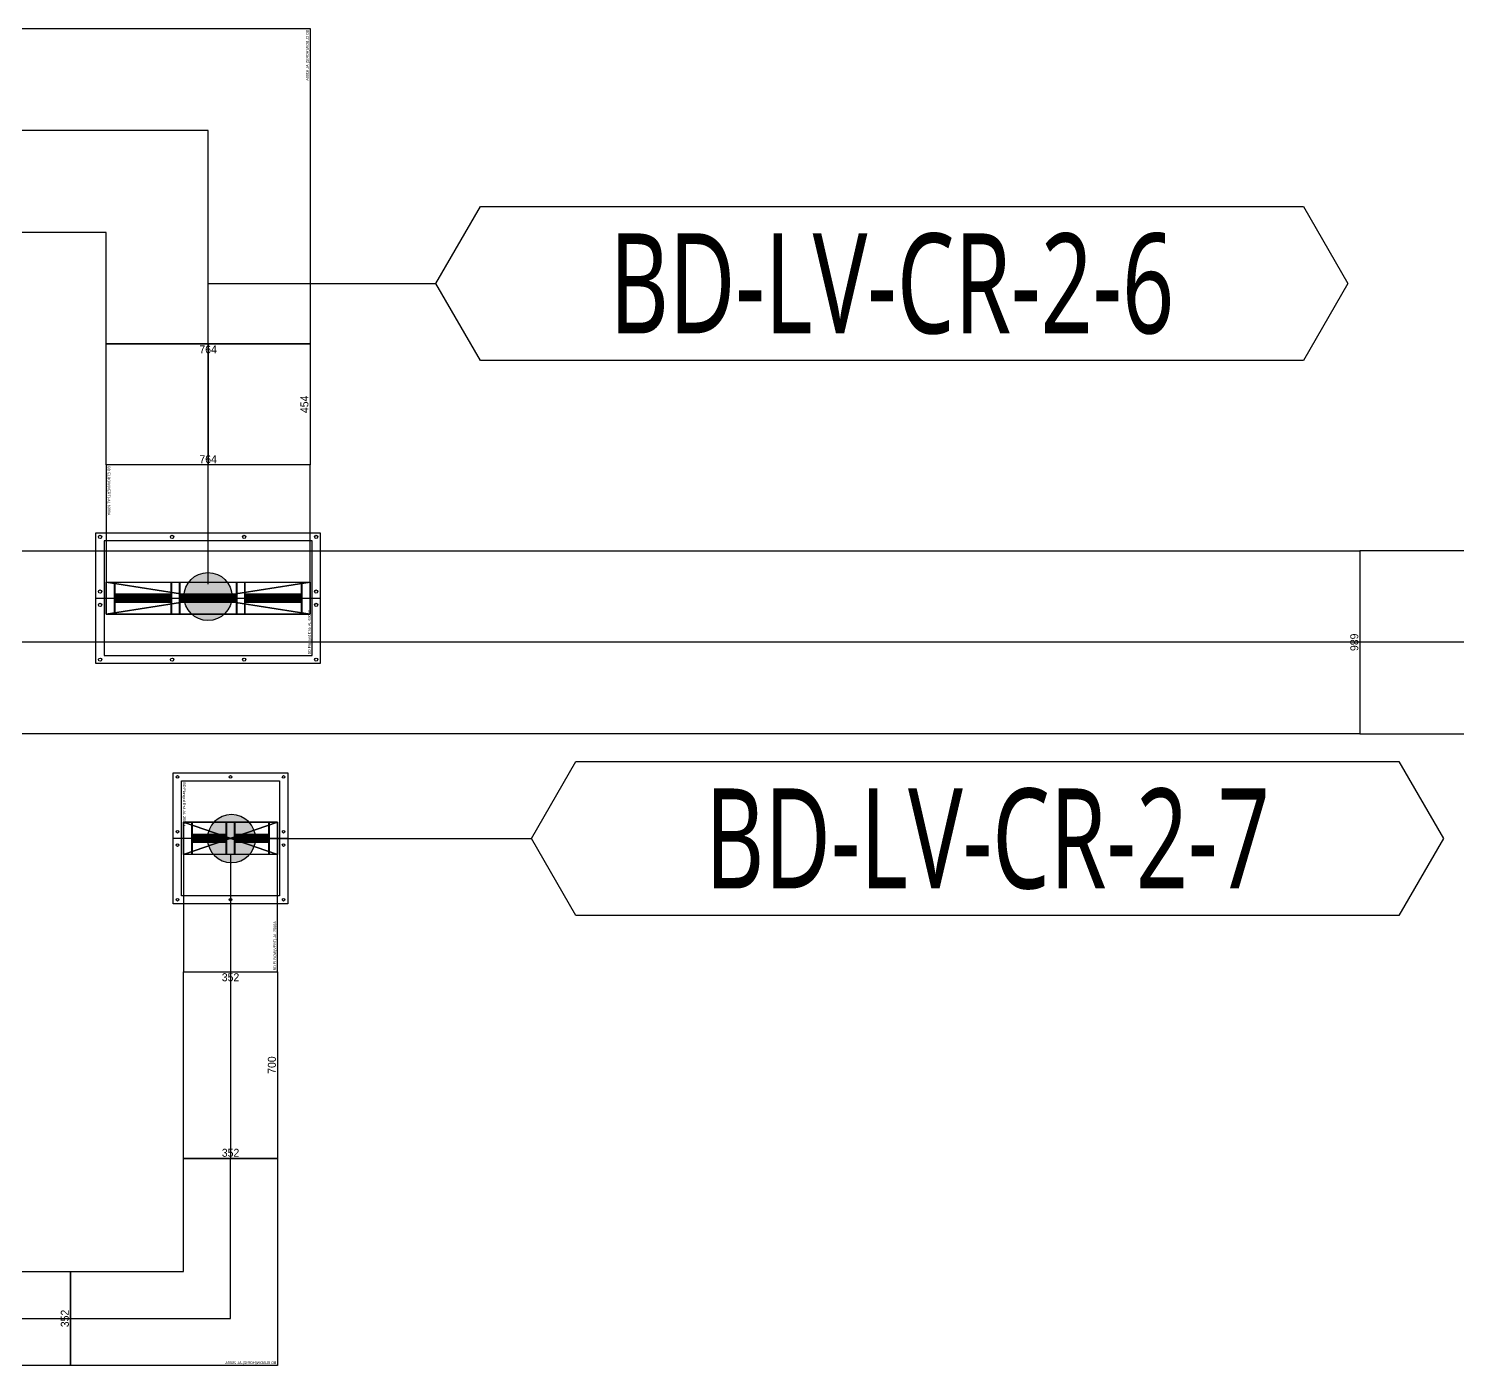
# Model space of a CAD drawing. Header units: millimetres. Extents: x 84228 to 374549, y -351975 to 847575.
# Drawn here: x 133482 to 138838, y 825429 to 830441 of the extents above; entities that cross this region are included whole.
import ezdxf
from ezdxf.enums import TextEntityAlignment as Align

# ---------------------------------------------------------------- set-up
doc = ezdxf.new("R2010")
doc.units = ezdxf.units.MM
doc.header["$LTSCALE"] = 150
doc.layers.get('Defpoints').update_dxf_attribs({"color": 150})
for name, color, linetype in [('-----27 Bus Duct_LV_380-220V', 200, 'Continuous'), ('-----27 Bus Duct_LV_380-220V_LOAD BANK', 7, 'Continuous'), ('-----27 Bus Duct_LV_380-220V_UT B', 71, 'Continuous'), ('-----99 Cable Schedule', 2, 'Continuous')]:
    doc.layers.add(name, color=color, linetype=linetype)
doc.styles.add('DH', font='malgun.ttf')
doc.styles.add('ELEC', font='Dotum.ttf')
doc.styles.get("Standard").update_dxf_attribs({"font": 'Dotum.ttf'})
doc.dimstyles.new('전기통신참고용-치수', dxfattribs={"dimscale": 15, "dimtxt": 2, "dimasz": 0, "dimexe": 0, "dimexo": 0, "dimgap": 0.4, "dimtad": 4, "dimdec": 0, "dimzin": 0, "dimdsep": 46, "dimtxsty": 'Standard', "dimblk": 'NONE', "dimcen": 0, "dimse1": 1, "dimse2": 1, "dimsd1": 1, "dimsd2": 1, "dimclrd": 8, "dimclre": 8, "dimclrt": 8, "dimadec": 0, "dimazin": 0, "dimtfac": 1, "dimtdec": 0, "dimtix": 1, "dimtmove": 2, "dimatfit": 0, "dimldrblk": 'NONE', "dimfxl": 2, "dimtolj": 1, "dimtzin": 0, "dimarcsym": 0})

# ---------------------------------------------------------------- blocks, each defined once
blk = doc.blocks.new('*U5')
at = {"color": 1}
for p, q in [((60, 382), (-60, -382)), ((-60, 382), (60, -382))]:
    blk.add_line(p, q, dxfattribs=at)
at = {"color": 0}
blk.add_line((0, 420.5), (0, -420.5), dxfattribs=at)
for points in [[(245, -420.5), (-245, -420.5), (-245, 420.5), (245, 420.5)], [(-215, -389.5), (215, -389.5), (215, 389.5), (-215, 389.5)]]:
    blk.add_lwpolyline(points, close=True, dxfattribs=at)
at = {"color": 1}
blk.add_lwpolyline([(60, -382), (-60, -382), (-60, 382), (60, 382)], close=True, dxfattribs=at)
for points in [[(-60, 136, -0.4142136), (-58, 138), (-17.2, 138, 0.4142136), (-16.2, 139), (-16.2, 349, 0.4142136), (-17.2, 350), (-58, 350, -0.4142136), (-60, 352), (-60, 382, -0.4142136), (-59, 381), (-59, 352, 0.4142136), (-58, 351), (58, 351, 0.4142136), (59, 352), (59, 381, -0.4142136), (60, 382), (60, 352, -0.4142136), (58, 350), (17.2, 350, 0.4142136), (16.2, 349), (16.2, 139, 0.4142136), (17.2, 138), (58, 138, -0.4142136), (60, 136), (60, 124, -0.4142136), (59, 125), (59, 136, 0.4142136), (58, 137), (-58, 137, 0.4142136), (-59, 136), (-59, 125, -0.4142136), (-60, 124), (-60, 124), (-60, 124), (-60, 124)], [(-15.2, 139), (-15.2, 349, -0.4142136), (-14.2, 350), (14.2, 350, -0.4142136), (15.2, 349), (15.2, 139, -0.4142136), (14.2, 138), (-14.2, 138, -0.4142136)], [(-14.2, 140), (-14.2, 348, -0.4142136), (-13.2, 349), (-8.85, 349, -0.4142136), (-7.85, 348), (-7.85, 140, -0.4142136), (-8.85, 139), (-13.2, 139, -0.4142136)], [(-6.85, 140), (-6.85, 348, -0.4142136), (-5.85, 349), (-1.5, 349, -0.4142136), (-0.5, 348), (-0.5, 140, -0.4142136), (-1.5, 139), (-5.85, 139, -0.4142136)], [(0.5, 140), (0.5, 348, -0.4142136), (1.5, 349), (5.85, 349, -0.4142136), (6.85, 348), (6.85, 140, -0.4142136), (5.85, 139), (1.5, 139, -0.4142136)], [(7.85, 140), (7.85, 348, -0.4142136), (8.85, 349), (13.2, 349, -0.4142136), (14.2, 348), (14.2, 140, -0.4142136), (13.2, 139), (8.85, 139, -0.4142136)], [(-60, -108, -0.4142136), (-58, -106), (-17.2, -106, 0.4142136), (-16.2, -105), (-16.2, 105, 0.4142136), (-17.2, 106), (-58, 106, -0.4142136), (-60, 108), (-60, 122, -0.4142136), (-59, 121), (-59, 108, 0.4142136), (-58, 107), (58, 107, 0.4142136), (59, 108), (59, 121, -0.4142136), (60, 122), (60, 108, -0.4142136), (58, 106), (17.2, 106, 0.4142136), (16.2, 105), (16.2, -105, 0.4142136), (17.2, -106), (58, -106, -0.4142136), (60, -108), (60, -121, -0.4142136), (59, -120), (59, -108, 0.4142136), (58, -107), (-58, -107, 0.4142136), (-59, -108), (-59, -120, -0.4142136), (-60, -121), (-60, -121), (-60, -121), (-60, -121)], [(-15.2, -105), (-15.2, 105, -0.4142136), (-14.2, 106), (14.2, 106, -0.4142136), (15.2, 105), (15.2, -105, -0.4142136), (14.2, -106), (-14.2, -106, -0.4142136)], [(-14.2, -104), (-14.2, 104, -0.4142136), (-13.2, 105), (-8.85, 105, -0.4142136), (-7.85, 104), (-7.85, -104, -0.4142136), (-8.85, -105), (-13.2, -105, -0.4142136)], [(-6.85, -104), (-6.85, 104, -0.4142136), (-5.85, 105), (-1.5, 105, -0.4142136), (-0.5, 104), (-0.5, -104, -0.4142136), (-1.5, -105), (-5.85, -105, -0.4142136)], [(0.5, -104), (0.5, 104, -0.4142136), (1.5, 105), (5.85, 105, -0.4142136), (6.85, 104), (6.85, -104, -0.4142136), (5.85, -105), (1.5, -105, -0.4142136)], [(7.85, -104), (7.85, 104, -0.4142136), (8.85, 105), (13.2, 105, -0.4142136), (14.2, 104), (14.2, -104, -0.4142136), (13.2, -105), (8.85, -105, -0.4142136)], [(-60, -352, -0.4142136), (-58, -350), (-17.2, -350, 0.4142136), (-16.2, -349), (-16.2, -139, 0.4142136), (-17.2, -138), (-58, -138, -0.4142136), (-60, -136), (-60, -123, -0.4142136), (-59, -124), (-59, -136, 0.4142136), (-58, -137), (58, -137, 0.4142136), (59, -136), (59, -124, -0.4142136), (60, -123), (60, -136, -0.4142136), (58, -138), (17.2, -138, 0.4142136), (16.2, -139), (16.2, -349, 0.4142136), (17.2, -350), (58, -350, -0.4142136), (60, -352), (60, -382, -0.4142136), (59, -381), (59, -352, 0.4142136), (58, -351), (-58, -351, 0.4142136), (-59, -352), (-59, -381, -0.4142136), (-60, -382), (-60, -382), (-60, -382), (-60, -382)], [(-15.2, -349), (-15.2, -139, -0.4142136), (-14.2, -138), (14.2, -138, -0.4142136), (15.2, -139), (15.2, -349, -0.4142136), (14.2, -350), (-14.2, -350, -0.4142136)], [(-14.2, -348), (-14.2, -140, -0.4142136), (-13.2, -139), (-8.85, -139, -0.4142136), (-7.85, -140), (-7.85, -348, -0.4142136), (-8.85, -349), (-13.2, -349, -0.4142136)], [(-6.85, -348), (-6.85, -140, -0.4142136), (-5.85, -139), (-1.5, -139, -0.4142136), (-0.5, -140), (-0.5, -348, -0.4142136), (-1.5, -349), (-5.85, -349, -0.4142136)], [(0.5, -348), (0.5, -140, -0.4142136), (1.5, -139), (5.85, -139, -0.4142136), (6.85, -140), (6.85, -348, -0.4142136), (5.85, -349), (1.5, -349, -0.4142136)], [(7.85, -348), (7.85, -140, -0.4142136), (8.85, -139), (13.2, -139, -0.4142136), (14.2, -140), (14.2, -348, -0.4142136), (13.2, -349), (8.85, -349, -0.4142136)]]:
    blk.add_lwpolyline(points, format="xyb", close=True, dxfattribs=at)
at = {"color": 0}
for centre in [(-230, 405), (-25, 405), (25, 405), (230, 405), (-230, 135), (230, 135), (-230, -135), (230, -135), (-230, -405), (-25, -405), (25, -405), (230, -405)]:
    blk.add_circle(centre, 6, dxfattribs=at)
at = {"color": 0, "style": 'ELEC'}
blk.add_text('BD Flanged End-AL 6300A', height=10, dxfattribs=at).set_placement((-210, -379.5), align=Align.MIDDLE_LEFT)
blk = doc.blocks.new('*U7')
at = {"color": 1}
for p, q in [((340, 382), (220, -382)), ((220, 382), (340, -382))]:
    blk.add_line(p, q, dxfattribs=at)
at = {"color": 0}
blk.add_lwpolyline([(-220, -382), (220, -382), (220, 382), (-220, 382)], close=True, dxfattribs=at)
blk.add_lwpolyline([(220, -382), (340, -382), (340, 382), (220, 382)], dxfattribs=at)
at = {"color": 1}
for points in [[(220, 136, -0.4142136), (222, 138), (262.8, 138, 0.4142136), (263.8, 139), (263.8, 349, 0.4142136), (262.8, 350), (222, 350, -0.4142136), (220, 352), (220, 382, -0.4142136), (221, 381), (221, 352, 0.4142136), (222, 351), (338, 351, 0.4142136), (339, 352), (339, 381, -0.4142136), (340, 382), (340, 352, -0.4142136), (338, 350), (297.2, 350, 0.4142136), (296.2, 349), (296.2, 139, 0.4142136), (297.2, 138), (338, 138, -0.4142136), (340, 136), (340, 124, -0.4142136), (339, 125), (339, 136, 0.4142136), (338, 137), (222, 137, 0.4142136), (221, 136), (221, 125, -0.4142136), (220, 124), (220, 124), (220, 124), (220, 124)], [(264.8, 139), (264.8, 349, -0.4142136), (265.8, 350), (294.2, 350, -0.4142136), (295.2, 349), (295.2, 139, -0.4142136), (294.2, 138), (265.8, 138, -0.4142136)], [(265.8, 140), (265.8, 348, -0.4142136), (266.8, 349), (271.15, 349, -0.4142136), (272.15, 348), (272.15, 140, -0.4142136), (271.15, 139), (266.8, 139, -0.4142136)], [(273.15, 140), (273.15, 348, -0.4142136), (274.15, 349), (278.5, 349, -0.4142136), (279.5, 348), (279.5, 140, -0.4142136), (278.5, 139), (274.15, 139, -0.4142136)], [(280.5, 140), (280.5, 348, -0.4142136), (281.5, 349), (285.85, 349, -0.4142136), (286.85, 348), (286.85, 140, -0.4142136), (285.85, 139), (281.5, 139, -0.4142136)], [(287.85, 140), (287.85, 348, -0.4142136), (288.85, 349), (293.2, 349, -0.4142136), (294.2, 348), (294.2, 140, -0.4142136), (293.2, 139), (288.85, 139, -0.4142136)], [(220, -108, -0.4142136), (222, -106), (262.8, -106, 0.4142136), (263.8, -105), (263.8, 105, 0.4142136), (262.8, 106), (222, 106, -0.4142136), (220, 108), (220, 122, -0.4142136), (221, 121), (221, 108, 0.4142136), (222, 107), (338, 107, 0.4142136), (339, 108), (339, 121, -0.4142136), (340, 122), (340, 108, -0.4142136), (338, 106), (297.2, 106, 0.4142136), (296.2, 105), (296.2, -105, 0.4142136), (297.2, -106), (338, -106, -0.4142136), (340, -108), (340, -121, -0.4142136), (339, -120), (339, -108, 0.4142136), (338, -107), (222, -107, 0.4142136), (221, -108), (221, -120, -0.4142136), (220, -121), (220, -121), (220, -121), (220, -121)], [(264.8, -105), (264.8, 105, -0.4142136), (265.8, 106), (294.2, 106, -0.4142136), (295.2, 105), (295.2, -105, -0.4142136), (294.2, -106), (265.8, -106, -0.4142136)], [(265.8, -104), (265.8, 104, -0.4142136), (266.8, 105), (271.15, 105, -0.4142136), (272.15, 104), (272.15, -104, -0.4142136), (271.15, -105), (266.8, -105, -0.4142136)], [(273.15, -104), (273.15, 104, -0.4142136), (274.15, 105), (278.5, 105, -0.4142136), (279.5, 104), (279.5, -104, -0.4142136), (278.5, -105), (274.15, -105, -0.4142136)], [(280.5, -104), (280.5, 104, -0.4142136), (281.5, 105), (285.85, 105, -0.4142136), (286.85, 104), (286.85, -104, -0.4142136), (285.85, -105), (281.5, -105, -0.4142136)], [(287.85, -104), (287.85, 104, -0.4142136), (288.85, 105), (293.2, 105, -0.4142136), (294.2, 104), (294.2, -104, -0.4142136), (293.2, -105), (288.85, -105, -0.4142136)], [(220, -352, -0.4142136), (222, -350), (262.8, -350, 0.4142136), (263.8, -349), (263.8, -139, 0.4142136), (262.8, -138), (222, -138, -0.4142136), (220, -136), (220, -123, -0.4142136), (221, -124), (221, -136, 0.4142136), (222, -137), (338, -137, 0.4142136), (339, -136), (339, -124, -0.4142136), (340, -123), (340, -136, -0.4142136), (338, -138), (297.2, -138, 0.4142136), (296.2, -139), (296.2, -349, 0.4142136), (297.2, -350), (338, -350, -0.4142136), (340, -352), (340, -382, -0.4142136), (339, -381), (339, -352, 0.4142136), (338, -351), (222, -351, 0.4142136), (221, -352), (221, -381, -0.4142136), (220, -382), (220, -382), (220, -382), (220, -382)], [(264.8, -349), (264.8, -139, -0.4142136), (265.8, -138), (294.2, -138, -0.4142136), (295.2, -139), (295.2, -349, -0.4142136), (294.2, -350), (265.8, -350, -0.4142136)], [(265.8, -348), (265.8, -140, -0.4142136), (266.8, -139), (271.15, -139, -0.4142136), (272.15, -140), (272.15, -348, -0.4142136), (271.15, -349), (266.8, -349, -0.4142136)], [(273.15, -348), (273.15, -140, -0.4142136), (274.15, -139), (278.5, -139, -0.4142136), (279.5, -140), (279.5, -348, -0.4142136), (278.5, -349), (274.15, -349, -0.4142136)], [(280.5, -348), (280.5, -140, -0.4142136), (281.5, -139), (285.85, -139, -0.4142136), (286.85, -140), (286.85, -348, -0.4142136), (285.85, -349), (281.5, -349, -0.4142136)], [(287.85, -348), (287.85, -140, -0.4142136), (288.85, -139), (293.2, -139, -0.4142136), (294.2, -140), (294.2, -348, -0.4142136), (293.2, -349), (288.85, -349, -0.4142136)]]:
    blk.add_lwpolyline(points, format="xyb", close=True, dxfattribs=at)
blk.add_lwpolyline([(220, 0), (-220, 0)], dxfattribs=at)
at = {"color": 0, "style": 'ELEC'}
blk.add_text('BD ELBOW(VERT)-AL 6300A', height=10, dxfattribs=at).set_placement((-215, -372), align=Align.MIDDLE_LEFT)
blk = doc.blocks.new('*U15')
at = {"color": 0}
blk.add_lwpolyline([(-382, -382), (800, -382), (800, 382), (382, 382), (382, 800), (-382, 800)], close=True, dxfattribs=at)
at = {"color": 1}
blk.add_lwpolyline([(800, 0), (0, 0), (0, 800)], dxfattribs=at)
at = {"color": 0, "style": 'ELEC'}
blk.add_text('BD ELBOW(HORIZ)-AL 6300A', height=10, dxfattribs=at).set_placement((-377, -372), align=Align.MIDDLE_LEFT)
blk = doc.blocks.new('*D470')
at = {"layer": 'Defpoints', "color": 0, "transparency": 16777216}
for p in [(0, 1677.1), (764, 1677.1), (764, 1677.1)]:
    blk.add_point(p, dxfattribs=at)
at = {"color": 0, "transparency": 16777216, "insert": (382, 1656.1), "char_height": 30, "attachment_point": 5}
blk.add_mtext('\\A1;{\\C0;764}', dxfattribs=at)
blk = doc.blocks.new('_None')
blk = doc.blocks.new('*D471')
at = {"layer": 'Defpoints', "color": 0, "transparency": 16777216}
for p in [(764, 1677.1), (764, 1677.1), (764, 1223.4)]:
    blk.add_point(p, dxfattribs=at)
at = {"color": 0, "transparency": 16777216, "insert": (743, 1450.3), "char_height": 30, "attachment_point": 5, "rotation": 90}
blk.add_mtext('\\A1;{\\C0;454}', dxfattribs=at)
blk = doc.blocks.new('*D472')
at = {"layer": 'Defpoints', "color": 0, "transparency": 16777216}
for p in [(0, 1223.4), (764, 1223.4), (764, 1223.4)]:
    blk.add_point(p, dxfattribs=at)
at = {"color": 0, "transparency": 16777216, "insert": (382, 1244.5), "char_height": 30, "attachment_point": 5}
blk.add_mtext('\\A1;{\\C0;764}', dxfattribs=at)
blk = doc.blocks.new('*U63')
at = {"color": 0}
blk.add_line((0, 214.5), (0, -214.5), dxfattribs=at)
at = {"color": 1}
for p, q in [((60, 176), (-60, -176)), ((-60, 176), (60, -176))]:
    blk.add_line(p, q, dxfattribs=at)
at = {"color": 0}
for points in [[(245, -214.5), (-245, -214.5), (-245, 214.5), (245, 214.5)], [(215, -183.5), (-215, -183.5), (-215, 183.5), (215, 183.5)]]:
    blk.add_lwpolyline(points, close=True, dxfattribs=at)
at = {"color": 1}
blk.add_lwpolyline([(60, -176), (-60, -176), (-60, 176), (60, 176)], close=True, dxfattribs=at)
for points in [[(-60, 14, -0.4142136), (-58, 16), (-17.2, 16, 0.4142136), (-16.2, 17), (-16.2, 143, 0.4142136), (-17.2, 144), (-58, 144, -0.4142136), (-60, 146), (-60, 176, -0.4142136), (-59, 175), (-59, 146, 0.4142136), (-58, 145), (58, 145, 0.4142136), (59, 146), (59, 175, -0.4142136), (60, 176), (60, 146, -0.4142136), (58, 144), (17.2, 144, 0.4142136), (16.2, 143), (16.2, 17, 0.4142136), (17.2, 16), (58, 16, -0.4142136), (60, 14), (60, 2, -0.4142136), (59, 3), (59, 14, 0.4142136), (58, 15), (-58, 15, 0.4142136), (-59, 14), (-59, 3, -0.4142136), (-60, 2), (-60, 2), (-60, 2), (-60, 2)], [(-15.2, 17), (-15.2, 143, -0.4142136), (-14.2, 144), (14.2, 144, -0.4142136), (15.2, 143), (15.2, 17, -0.4142136), (14.2, 16), (-14.2, 16, -0.4142136)], [(-14.2, 18), (-14.2, 142, -0.4142136), (-13.2, 143), (-8.85, 143, -0.4142136), (-7.85, 142), (-7.85, 18, -0.4142136), (-8.85, 17), (-13.2, 17, -0.4142136)], [(-6.85, 18), (-6.85, 142, -0.4142136), (-5.85, 143), (-1.5, 143, -0.4142136), (-0.5, 142), (-0.5, 18, -0.4142136), (-1.5, 17), (-5.85, 17, -0.4142136)], [(0.5, 18), (0.5, 142, -0.4142136), (1.5, 143), (5.85, 143, -0.4142136), (6.85, 142), (6.85, 18, -0.4142136), (5.85, 17), (1.5, 17, -0.4142136)], [(7.85, 18), (7.85, 142, -0.4142136), (8.85, 143), (13.2, 143, -0.4142136), (14.2, 142), (14.2, 18, -0.4142136), (13.2, 17), (8.85, 17, -0.4142136)], [(-60, -146, -0.4142136), (-58, -144), (-17.2, -144, 0.4142136), (-16.2, -143), (-16.2, -17, 0.4142136), (-17.2, -16), (-58, -16, -0.4142136), (-60, -14), (-60, 0, -0.4142136), (-59, -1), (-59, -14, 0.4142136), (-58, -15), (58, -15, 0.4142136), (59, -14), (59, -1, -0.4142136), (60, 0), (60, -14, -0.4142136), (58, -16), (17.2, -16, 0.4142136), (16.2, -17), (16.2, -143, 0.4142136), (17.2, -144), (58, -144, -0.4142136), (60, -146), (60, -176, -0.4142136), (59, -175), (59, -146, 0.4142136), (58, -145), (-58, -145, 0.4142136), (-59, -146), (-59, -175, -0.4142136), (-60, -176), (-60, -176), (-60, -176), (-60, -176)], [(-15.2, -143), (-15.2, -17, -0.4142136), (-14.2, -16), (14.2, -16, -0.4142136), (15.2, -17), (15.2, -143, -0.4142136), (14.2, -144), (-14.2, -144, -0.4142136)], [(-14.2, -142), (-14.2, -18, -0.4142136), (-13.2, -17), (-8.85, -17, -0.4142136), (-7.85, -18), (-7.85, -142, -0.4142136), (-8.85, -143), (-13.2, -143, -0.4142136)], [(-6.85, -142), (-6.85, -18, -0.4142136), (-5.85, -17), (-1.5, -17, -0.4142136), (-0.5, -18), (-0.5, -142, -0.4142136), (-1.5, -143), (-5.85, -143, -0.4142136)], [(0.5, -142), (0.5, -18, -0.4142136), (1.5, -17), (5.85, -17, -0.4142136), (6.85, -18), (6.85, -142, -0.4142136), (5.85, -143), (1.5, -143, -0.4142136)], [(7.85, -142), (7.85, -18, -0.4142136), (8.85, -17), (13.2, -17, -0.4142136), (14.2, -18), (14.2, -142, -0.4142136), (13.2, -143), (8.85, -143, -0.4142136)]]:
    blk.add_lwpolyline(points, format="xyb", close=True, dxfattribs=at)
at = {"color": 0}
for centre in [(-230, 199), (-25, 199), (25, 199), (230, 199), (-230, 0), (230, 0), (-230, -199), (-25, -199), (25, -199), (230, -199)]:
    blk.add_circle(centre, 5, dxfattribs=at)
at = {"color": 0, "style": 'ELEC'}
blk.add_text('BD Flanged End-AL 2500A', height=10, dxfattribs=at).set_placement((-210, -173.5), align=Align.MIDDLE_LEFT)
blk = doc.blocks.new('*U64')
at = {"color": 1}
for p, q in [((340, 176), (220, -176)), ((220, 176), (340, -176))]:
    blk.add_line(p, q, dxfattribs=at)
at = {"color": 0}
blk.add_lwpolyline([(-220, -176), (220, -176), (220, 176), (-220, 176)], close=True, dxfattribs=at)
blk.add_lwpolyline([(220, -176), (340, -176), (340, 176), (220, 176)], dxfattribs=at)
at = {"color": 1}
for points in [[(220, 14, -0.4142136), (222, 16), (262.8, 16, 0.4142136), (263.8, 17), (263.8, 143, 0.4142136), (262.8, 144), (222, 144, -0.4142136), (220, 146), (220, 176, -0.4142136), (221, 175), (221, 146, 0.4142136), (222, 145), (338, 145, 0.4142136), (339, 146), (339, 175, -0.4142136), (340, 176), (340, 146, -0.4142136), (338, 144), (297.2, 144, 0.4142136), (296.2, 143), (296.2, 17, 0.4142136), (297.2, 16), (338, 16, -0.4142136), (340, 14), (340, 2, -0.4142136), (339, 3), (339, 14, 0.4142136), (338, 15), (222, 15, 0.4142136), (221, 14), (221, 3, -0.4142136), (220, 2), (220, 2), (220, 2), (220, 2)], [(264.8, 17), (264.8, 143, -0.4142136), (265.8, 144), (294.2, 144, -0.4142136), (295.2, 143), (295.2, 17, -0.4142136), (294.2, 16), (265.8, 16, -0.4142136)], [(265.8, 18), (265.8, 142, -0.4142136), (266.8, 143), (271.15, 143, -0.4142136), (272.15, 142), (272.15, 18, -0.4142136), (271.15, 17), (266.8, 17, -0.4142136)], [(273.15, 18), (273.15, 142, -0.4142136), (274.15, 143), (278.5, 143, -0.4142136), (279.5, 142), (279.5, 18, -0.4142136), (278.5, 17), (274.15, 17, -0.4142136)], [(280.5, 18), (280.5, 142, -0.4142136), (281.5, 143), (285.85, 143, -0.4142136), (286.85, 142), (286.85, 18, -0.4142136), (285.85, 17), (281.5, 17, -0.4142136)], [(287.85, 18), (287.85, 142, -0.4142136), (288.85, 143), (293.2, 143, -0.4142136), (294.2, 142), (294.2, 18, -0.4142136), (293.2, 17), (288.85, 17, -0.4142136)], [(220, -146, -0.4142136), (222, -144), (262.8, -144, 0.4142136), (263.8, -143), (263.8, -17, 0.4142136), (262.8, -16), (222, -16, -0.4142136), (220, -14), (220, 0, -0.4142136), (221, -1), (221, -14, 0.4142136), (222, -15), (338, -15, 0.4142136), (339, -14), (339, -1, -0.4142136), (340, 0), (340, -14, -0.4142136), (338, -16), (297.2, -16, 0.4142136), (296.2, -17), (296.2, -143, 0.4142136), (297.2, -144), (338, -144, -0.4142136), (340, -146), (340, -176, -0.4142136), (339, -175), (339, -146, 0.4142136), (338, -145), (222, -145, 0.4142136), (221, -146), (221, -175, -0.4142136), (220, -176), (220, -176), (220, -176), (220, -176)], [(264.8, -143), (264.8, -17, -0.4142136), (265.8, -16), (294.2, -16, -0.4142136), (295.2, -17), (295.2, -143, -0.4142136), (294.2, -144), (265.8, -144, -0.4142136)], [(265.8, -142), (265.8, -18, -0.4142136), (266.8, -17), (271.15, -17, -0.4142136), (272.15, -18), (272.15, -142, -0.4142136), (271.15, -143), (266.8, -143, -0.4142136)], [(273.15, -142), (273.15, -18, -0.4142136), (274.15, -17), (278.5, -17, -0.4142136), (279.5, -18), (279.5, -142, -0.4142136), (278.5, -143), (274.15, -143, -0.4142136)], [(280.5, -142), (280.5, -18, -0.4142136), (281.5, -17), (285.85, -17, -0.4142136), (286.85, -18), (286.85, -142, -0.4142136), (285.85, -143), (281.5, -143, -0.4142136)], [(287.85, -142), (287.85, -18, -0.4142136), (288.85, -17), (293.2, -17, -0.4142136), (294.2, -18), (294.2, -142, -0.4142136), (293.2, -143), (288.85, -143, -0.4142136)]]:
    blk.add_lwpolyline(points, format="xyb", close=True, dxfattribs=at)
blk.add_lwpolyline([(220, 0), (-220, 0)], dxfattribs=at)
at = {"color": 0, "style": 'ELEC'}
blk.add_text('BD ELBOW(VERT)-AL 2500A', height=10, dxfattribs=at).set_placement((-215, -166), align=Align.MIDDLE_LEFT)
blk = doc.blocks.new('*D554')
at = {"layer": 'Defpoints', "color": 0, "transparency": 16777216}
for p in [(0, 62.2), (352, 62.2), (352, 62.2)]:
    blk.add_point(p, dxfattribs=at)
at = {"color": 0, "transparency": 16777216, "insert": (176, 41.2), "char_height": 30, "attachment_point": 5}
blk.add_mtext('\\A1;{\\C0;352}', dxfattribs=at)
blk = doc.blocks.new('*D555')
at = {"layer": 'Defpoints', "color": 0, "transparency": 16777216}
for p in [(352, 62.2), (352, 62.2), (352, -637.8)]:
    blk.add_point(p, dxfattribs=at)
at = {"color": 0, "transparency": 16777216, "insert": (331, -287.8), "char_height": 30, "attachment_point": 5, "rotation": 90}
blk.add_mtext('\\A1;{\\C0;700}', dxfattribs=at)
blk = doc.blocks.new('*D556')
at = {"layer": 'Defpoints', "color": 0, "transparency": 16777216}
for p in [(0, -637.8), (352, -637.8), (352, -637.8)]:
    blk.add_point(p, dxfattribs=at)
at = {"color": 0, "transparency": 16777216, "insert": (176, -616.8), "char_height": 30, "attachment_point": 5}
blk.add_mtext('\\A1;{\\C0;352}', dxfattribs=at)
blk = doc.blocks.new('*U65')
at = {"color": 0}
blk.add_lwpolyline([(-176, -176), (600, -176), (600, 176), (176, 176), (176, 600), (-176, 600)], close=True, dxfattribs=at)
at = {"color": 1}
blk.add_lwpolyline([(600, 0), (0, 0), (0, 600)], dxfattribs=at)
at = {"color": 0, "style": 'ELEC'}
blk.add_text('BD ELBOW(HORIZ)-AL 2500A', height=10, dxfattribs=at).set_placement((-171, -166), align=Align.MIDDLE_LEFT)
blk = doc.blocks.new('*D594')
at = {"layer": 'Defpoints', "color": 0, "transparency": 16777216}
for p in [(0, 9979.5), (686, 9979.5), (686, 9979.5)]:
    blk.add_point(p, dxfattribs=at)
at = {"color": 0, "transparency": 16777216, "insert": (343, 9958.5), "char_height": 30, "attachment_point": 5}
blk.add_mtext('\\A1;{\\C0;686}', dxfattribs=at)
blk = doc.blocks.new('*D595')
at = {"layer": 'Defpoints', "color": 0, "transparency": 16777216}
for p in [(686, 9979.5), (686, 9979.5), (686, -24216)]:
    blk.add_point(p, dxfattribs=at)
at = {"color": 0, "transparency": 16777216, "insert": (665, -7118.3), "char_height": 30, "attachment_point": 5, "rotation": 90}
blk.add_mtext('\\A1;{\\C0;34196}', dxfattribs=at)
blk = doc.blocks.new('*U74')
at = {"color": 0}
blk.add_lwpolyline([(-343, -343), (800, -343), (800, 343), (343, 343), (343, 800), (-343, 800)], close=True, dxfattribs=at)
at = {"color": 1}
blk.add_lwpolyline([(800, 0), (0, 0), (0, 800)], dxfattribs=at)
at = {"color": 0, "style": 'ELEC'}
blk.add_text('BD ELBOW(HORIZ)-AL 5000A', height=10, dxfattribs=at).set_placement((-338, -333), align=Align.MIDDLE_LEFT)
blk = doc.blocks.new('*D558')
at = {"layer": 'Defpoints', "color": 0, "transparency": 16777216}
for p in [(0, 62.2), (352, 62.2), (352, 62.2)]:
    blk.add_point(p, dxfattribs=at)
at = {"color": 0, "transparency": 16777216, "insert": (176, 41.2), "char_height": 30, "attachment_point": 5}
blk.add_mtext('\\A1;{\\C0;352}', dxfattribs=at)
blk = doc.blocks.new('*D559')
at = {"layer": 'Defpoints', "color": 0, "transparency": 16777216}
for p in [(352, 62.2), (352, 62.2), (352, -5008.8)]:
    blk.add_point(p, dxfattribs=at)
at = {"color": 0, "transparency": 16777216, "insert": (331, -2473.3), "char_height": 30, "attachment_point": 5, "rotation": 90}
blk.add_mtext('\\A1;{\\C0;5071}', dxfattribs=at)
blk = doc.blocks.new('*D560')
at = {"layer": 'Defpoints', "color": 0, "transparency": 16777216}
for p in [(0, -5008.8), (352, -5008.8), (352, -5008.8)]:
    blk.add_point(p, dxfattribs=at)
at = {"color": 0, "transparency": 16777216, "insert": (176, -4987.8), "char_height": 30, "attachment_point": 5}
blk.add_mtext('\\A1;{\\C0;352}', dxfattribs=at)
blk = doc.blocks.new('A$C9a0ab699')
h = blk.add_hatch(color=0)
edge = h.paths.add_edge_path()
edge.add_arc((0, 0), 64, 720, 1080, ccw=False)
at = {"color": 0}
blk.add_circle((0, 0), 64, dxfattribs=at)
blk = doc.blocks.new('*U469')
at = {"color": 1}
blk.add_line((382, 1677.1), (382, 1223.4), dxfattribs=at)
at = {"color": 0}
blk.add_lwpolyline([(764, 1223.4), (0, 1223.4), (0, 1677.1), (764, 1677.1)], close=True, dxfattribs=at)
for base, p1, p2, override, picture, middle in [((764, 1677.1), (0, 1677.1), (764, 1677.1), {"dimtxsty": 'Standard', "dimclrd": 0, "dimclre": 0, "dimclrt": 0}, '*D470', (382, 1656.1)), ((764, 1223.4), (0, 1223.4), (764, 1223.4), {"dimtad": 1, "dimtxsty": 'Standard', "dimclrd": 0, "dimclre": 0, "dimclrt": 0}, '*D472', (382, 1244.5))]:
    dim = blk.add_linear_dim(base=base, p1=p1, p2=p2, text='{\\C0;<>}', dimstyle='전기통신참고용-치수', override=override, dxfattribs=at)
    dim.commit()
    dim.dimension.update_dxf_attribs({"geometry": picture, "text_midpoint": middle})
dim = blk.add_linear_dim(base=(764, 1677.1), p1=(764, 1223.4), p2=(764, 1677.1), angle=90, text='{\\C0;<>}', dimstyle='전기통신참고용-치수', override={"dimtad": 1, "dimtxsty": 'Standard', "dimclrd": 0, "dimclre": 0, "dimclrt": 0}, dxfattribs=at)
dim.commit()
dim.dimension.update_dxf_attribs({"geometry": '*D471', "text_midpoint": (743, 1450.3)})
blk = doc.blocks.new('*U553')
at = {"color": 1}
blk.add_line((176, 62.2), (176, -637.8), dxfattribs=at)
at = {"color": 0}
blk.add_lwpolyline([(352, -637.8), (0, -637.8), (0, 62.2), (352, 62.2)], close=True, dxfattribs=at)
for base, p1, p2, override, picture, middle in [((352, 62.2), (0, 62.2), (352, 62.2), {"dimtxsty": 'Standard', "dimclrd": 0, "dimclre": 0, "dimclrt": 0}, '*D554', (176, 41.2)), ((352, -637.8), (0, -637.8), (352, -637.8), {"dimtad": 1, "dimtxsty": 'Standard', "dimclrd": 0, "dimclre": 0, "dimclrt": 0}, '*D556', (176, -616.8))]:
    dim = blk.add_linear_dim(base=base, p1=p1, p2=p2, text='{\\C0;<>}', dimstyle='전기통신참고용-치수', override=override, dxfattribs=at)
    dim.commit()
    dim.dimension.update_dxf_attribs({"geometry": picture, "text_midpoint": middle})
dim = blk.add_linear_dim(base=(352, 62.2), p1=(352, -637.8), p2=(352, 62.2), angle=90, text='{\\C0;<>}', dimstyle='전기통신참고용-치수', override={"dimtad": 1, "dimtxsty": 'Standard', "dimclrd": 0, "dimclre": 0, "dimclrt": 0}, dxfattribs=at)
dim.commit()
dim.dimension.update_dxf_attribs({"geometry": '*D555', "text_midpoint": (331, -287.8)})
blk = doc.blocks.new('*U593')
at = {"color": 1}
blk.add_line((343, 9979.5), (343, -24216), dxfattribs=at)
at = {"color": 0}
blk.add_lwpolyline([(686, -24216), (0, -24216), (0, 9979.5), (686, 9979.5)], close=True, dxfattribs=at)
dim = blk.add_linear_dim(base=(686, 9979.5), p1=(0, 9979.5), p2=(686, 9979.5), text='{\\C0;<>}', dimstyle='전기통신참고용-치수', override={"dimtxsty": 'Standard', "dimclrd": 0, "dimclre": 0, "dimclrt": 0}, dxfattribs=at)
dim.commit()
dim.dimension.update_dxf_attribs({"geometry": '*D594', "text_midpoint": (343, 9958.5)})
dim = blk.add_linear_dim(base=(686, 9979.4989), p1=(686, -24216.0013), p2=(686, 9979.4989), angle=90, text='{\\C0;<>}', dimstyle='전기통신참고용-치수', override={"dimtad": 1, "dimtxsty": 'Standard', "dimclrd": 0, "dimclre": 0, "dimclrt": 0}, dxfattribs=at)
dim.commit()
dim.dimension.update_dxf_attribs({"geometry": '*D595', "text_midpoint": (664.9796, -7118.2512)})
blk = doc.blocks.new('*U557')
at = {"color": 1}
blk.add_line((176, 62.2), (176, -5008.8), dxfattribs=at)
at = {"color": 0}
blk.add_lwpolyline([(352, -5008.8), (0, -5008.8), (0, 62.2), (352, 62.2)], close=True, dxfattribs=at)
for base, p1, p2, override, picture, middle in [((352, 62.2), (0, 62.2), (352, 62.2), {"dimtxsty": 'Standard', "dimclrd": 0, "dimclre": 0, "dimclrt": 0}, '*D558', (176, 41.2)), ((352, -5008.8), (0, -5008.8), (352, -5008.8), {"dimtad": 1, "dimtxsty": 'Standard', "dimclrd": 0, "dimclre": 0, "dimclrt": 0}, '*D560', (176, -4987.8))]:
    dim = blk.add_linear_dim(base=base, p1=p1, p2=p2, text='{\\C0;<>}', dimstyle='전기통신참고용-치수', override=override, dxfattribs=at)
    dim.commit()
    dim.dimension.update_dxf_attribs({"geometry": picture, "text_midpoint": middle})
dim = blk.add_linear_dim(base=(352, 62.2), p1=(352, -5008.8), p2=(352, 62.2), angle=90, text='{\\C0;<>}', dimstyle='전기통신참고용-치수', override={"dimtad": 1, "dimtxsty": 'Standard', "dimclrd": 0, "dimclre": 0, "dimclrt": 0}, dxfattribs=at)
dim.commit()
dim.dimension.update_dxf_attribs({"geometry": '*D559', "text_midpoint": (331, -2473.3)})

msp = doc.modelspace()

# ---------------------------------------------------------------- linework, layer by layer
at = {"layer": '-----99 Cable Schedule', "color": 1}
for points in [[(138260.8, 829774.2), (138427.6, 829485.5), (138260.8, 829196.7), (135175.8, 829196.7), (135009.1, 829485.5), (135175.8, 829774.2)], [(138618.4, 827693.3), (138785.1, 827404.5), (138618.4, 827115.8), (135533.4, 827115.8), (135366.6, 827404.5), (135533.4, 827693.3)]]:
    msp.add_lwpolyline(points, close=True, dxfattribs=at)
for points in [[(134155.6, 828357.9), (134155.1, 829485.5), (135009.1, 829485.5)], [(134239.1, 827405), (135366.6, 827404.5)]]:
    msp.add_lwpolyline(points, dxfattribs=at)

# ---------------------------------------------------------------- block references
at = {"layer": '-----27 Bus Duct_LV_380-220V'}
for name, p, rotation in [('*U63', (134239.1, 827405), 270), ('*U64', (134239.1, 827125), 90), ('*U557', (128630.3, 825429), 89.99999999999999)]:
    msp.add_blockref(name, p, dxfattribs=dict(at, rotation=rotation))
msp.add_blockref('*U553', (134063.1, 826842.8), dxfattribs=at)
at = {"layer": '-----27 Bus Duct_LV_380-220V', "xscale": -1}
msp.add_blockref('*U65', (134239.1, 825605), dxfattribs=at)
at = {"layer": '-----27 Bus Duct_LV_380-220V_LOAD BANK', "xscale": -1, "rotation": 90}
msp.add_blockref('*U15', (134155.1, 830058.7), dxfattribs=at)
at = {"layer": '-----27 Bus Duct_LV_380-220V_LOAD BANK'}
msp.add_blockref('*U469', (133773.1, 827581.6), dxfattribs=at)
for name, p, rotation in [('*U7', (134155.1, 828585), 270), ('*U5', (134155.1, 828305), 89.99999999999999)]:
    msp.add_blockref(name, p, dxfattribs=dict(at, rotation=rotation))
at = {"layer": '-----27 Bus Duct_LV_380-220V_UT B'}
for name, p, rotation in [('*U74', (139272.1, 828140), 90), ('*U593', (128492.6, 828483), 270)]:
    msp.add_blockref(name, p, dxfattribs=dict(at, rotation=rotation))
at = {"layer": '-----99 Cable Schedule', "color": 1, "yscale": 1.40625, "zscale": 1.40625}
for p, xscale, rotation in [((134154.6, 828311.5), 1.40625, 90.00000000000001), ((134242.7, 827404), -1.40625, 180)]:
    msp.add_blockref('A$C9a0ab699', p, dxfattribs=dict(at, xscale=xscale, rotation=rotation))

# ---------------------------------------------------------------- texts
at = {"layer": '-----99 Cable Schedule', "color": 2, "style": 'DH', "width": 0.7}
for s, p in [('BD-LV-CR-2-6', (136718.3, 829485.5)), ('BD-LV-CR-2-7', (137075.9, 827404.5))]:
    msp.add_text(s, height=375, dxfattribs=at).set_placement(p, align=Align.MIDDLE)

doc.saveas('drawing.dxf')
